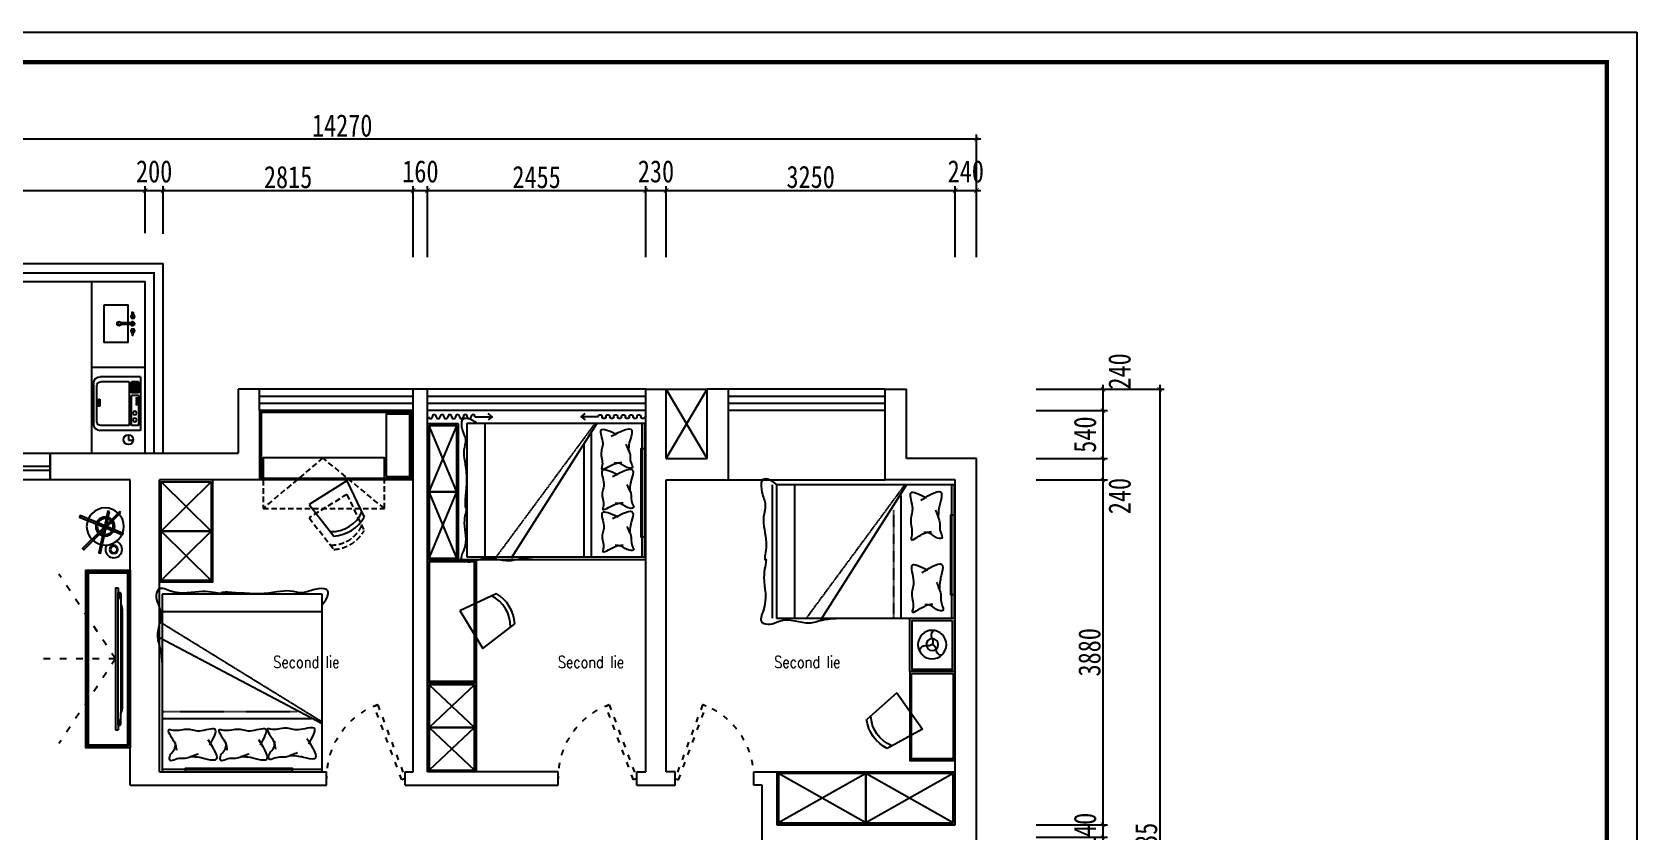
# Model space of a CAD drawing. Header units: millimetres. Extents: x -77055 to 331180, y -861586 to -491011.
# Drawn here: x 41169 to 59221, y -831600 to -822610 of the extents above; entities that cross this region are included whole.
import ezdxf

# ---------------------------------------------------------------- set-up
doc = ezdxf.new("R2010")
doc.units = ezdxf.units.MM
doc.header["$PDMODE"] = 3
doc.linetypes.add('ACAD_ISO03W100', pattern=[30, 12, -18])
doc.linetypes.add('DASHED2', pattern=[0.375, 0.25, -0.125])
for name, color, linetype in [('0-01图框模板说明', 2, 'Continuous'), ('0-02图框细线', 136, 'Continuous'), ('250', 250, 'Continuous'), ('5', 5, 'Continuous'), ('6', 1, 'Continuous'), ('dadddd', 7, 'Continuous'), ('DOOR【门】', 1, 'Continuous'), ('FF-FURN', 51, 'Continuous'), ('IDS-FIXT', 31, 'Continuous'), ('JP-活动家具', 1, 'Continuous'), ('JP-高位家具', 1, 'Continuous'), ('PUB_TEXT', 7, 'Continuous'), ('活动家具', 6, 'Continuous'), ('饰品', 36, 'Continuous')]:
    doc.layers.add(name, color=color, linetype=linetype)
doc.styles.add('_SIMPLEX', font='SIMPLEX.shx', dxfattribs={"width": 0.8})
doc.styles.add('DIM', font='simhei.ttf', dxfattribs={"width": 0.8})
doc.dimstyles.new('1-50', dxfattribs={"dimscale": 50, "dimtxt": 5, "dimasz": 1, "dimexe": 1, "dimexo": 0.1, "dimgap": 0.5, "dimtad": 1, "dimdec": 0, "dimdsep": 46, "dimtxsty": 'DIM', "dimblk": 'ARCHTICK', "dimcen": 4, "dimdle": 1, "dimclrd": 3, "dimclre": 3, "dimclrt": 1, "dimadec": 0, "dimazin": 0, "dimtfac": 1, "dimtdec": 0, "dimtmove": 2, "dimatfit": 3, "dimldrblk": 'DOT', "dimfxl": 15, "dimfxlon": 1, "dimarcsym": 0})

# ---------------------------------------------------------------- blocks, each defined once
blk = doc.blocks.new('_ArchTick')
at = {"color": 0, "linetype": 'ByBlock', "const_width": 0.15}
blk.add_lwpolyline([(-0.5, -0.5), (0.5, 0.5)], dxfattribs=at)
blk = doc.blocks.new('*D156')
at = {"layer": '250', "color": 3, "lineweight": -2}
for p, q in [((53215, -826580), (53215, -826920)), ((52465, -826630), (53265, -826630)), ((52465, -826870), (53265, -826870))]:
    blk.add_line(p, q, dxfattribs=at)
at = {"layer": 'Defpoints', "color": 0}
for p in [(50967, -826630), (50967, -826870), (53215, -826870)]:
    blk.add_point(p, dxfattribs=at)
at = {"layer": '250', "color": 3, "lineweight": -2, "xscale": 50, "yscale": 50, "zscale": 50}
for p, rotation in [((53215, -826630), 90), ((53215, -826870), 270)]:
    blk.add_blockref('_ArchTick', p, dxfattribs=dict(at, rotation=rotation))
at = {"layer": '250', "color": 1, "insert": (53402, -826429), "char_height": 250, "attachment_point": 5, "rotation": 90, "style": 'DIM'}
blk.add_mtext('240', dxfattribs=at)
blk = doc.blocks.new('_Dot')
at = {"color": 0, "linetype": 'ByBlock', "lineweight": -2}
blk.add_line((-0.5, 0), (-1, 0), dxfattribs=at)
at = {"color": 0, "linetype": 'ByBlock', "const_width": 0.5}
blk.add_lwpolyline([(-0.25, 0, 1), (0.25, 0, 1)], format="xyb", close=True, dxfattribs=at)
blk = doc.blocks.new('*D157')
at = {"layer": '250', "color": 3, "lineweight": -2}
for p, q in [((52465, -826870), (53265, -826870)), ((53215, -826820), (53215, -827460)), ((52465, -827410), (53265, -827410))]:
    blk.add_line(p, q, dxfattribs=at)
at = {"layer": 'Defpoints', "color": 0}
for p in [(50967, -826870), (51992, -827410), (53215, -827410)]:
    blk.add_point(p, dxfattribs=at)
at = {"layer": '250', "color": 3, "lineweight": -2, "xscale": 50, "yscale": 50, "zscale": 50}
for p, rotation in [((53215, -826870), 90), ((53215, -827410), 270)]:
    blk.add_blockref('_ArchTick', p, dxfattribs=dict(at, rotation=rotation))
at = {"layer": '250', "color": 1, "insert": (53014, -827140), "char_height": 250, "attachment_point": 5, "rotation": 90, "style": 'DIM'}
blk.add_mtext('540', dxfattribs=at)
blk = doc.blocks.new('*D158')
at = {"layer": '250', "color": 3, "lineweight": -2}
for p, q in [((52465, -827410), (53265, -827410)), ((53215, -827360), (53215, -827700)), ((52465, -827650), (53265, -827650))]:
    blk.add_line(p, q, dxfattribs=at)
at = {"layer": 'Defpoints', "color": 0}
for p in [(51992, -827410), (51752, -827650), (53215, -827650)]:
    blk.add_point(p, dxfattribs=at)
at = {"layer": '250', "color": 3, "lineweight": -2, "xscale": 50, "yscale": 50, "zscale": 50}
for p, rotation in [((53215, -827410), 90), ((53215, -827650), 270)]:
    blk.add_blockref('_ArchTick', p, dxfattribs=dict(at, rotation=rotation))
at = {"layer": '250', "color": 1, "insert": (53403, -827832), "char_height": 250, "attachment_point": 5, "rotation": 90, "style": 'DIM'}
blk.add_mtext('240', dxfattribs=at)
blk = doc.blocks.new('*D159')
at = {"layer": '250', "color": 3, "lineweight": -2}
for p, q in [((52465, -827650), (53265, -827650)), ((53215, -827600), (53215, -831580)), ((52465, -831530), (53265, -831530))]:
    blk.add_line(p, q, dxfattribs=at)
at = {"layer": 'Defpoints', "color": 0}
for p in [(51752, -827650), (51752, -831530), (53215, -831530)]:
    blk.add_point(p, dxfattribs=at)
at = {"layer": '250', "color": 3, "lineweight": -2, "xscale": 50, "yscale": 50, "zscale": 50}
for p, rotation in [((53215, -827650), 90), ((53215, -831530), 270)]:
    blk.add_blockref('_ArchTick', p, dxfattribs=dict(at, rotation=rotation))
at = {"layer": '250', "color": 1, "insert": (53064, -829590), "char_height": 250, "attachment_point": 5, "rotation": 90, "style": 'DIM'}
blk.add_mtext('3880', dxfattribs=at)
blk = doc.blocks.new('*D160')
at = {"layer": '250', "color": 3, "lineweight": -2}
for p, q in [((53215, -831480), (53215, -831720)), ((52465, -831530), (53265, -831530)), ((52465, -831670), (53265, -831670))]:
    blk.add_line(p, q, dxfattribs=at)
at = {"layer": 'Defpoints', "color": 0}
for p in [(51752, -831530), (51752, -831670), (53215, -831670)]:
    blk.add_point(p, dxfattribs=at)
at = {"layer": '250', "color": 3, "lineweight": -2, "xscale": 50, "yscale": 50, "zscale": 50}
for p, rotation in [((53215, -831530), 90), ((53215, -831670), 270)]:
    blk.add_blockref('_ArchTick', p, dxfattribs=dict(at, rotation=rotation))
at = {"layer": '250', "color": 1, "insert": (53014, -831600), "char_height": 250, "attachment_point": 5, "rotation": 90, "style": 'DIM'}
blk.add_mtext('140', dxfattribs=at)
blk = doc.blocks.new('*D166')
at = {"layer": '250', "color": 3, "lineweight": -2}
for p, q in [((37672, -824393), (42492, -824393)), ((37722, -824876), (37722, -824343)), ((42442, -824873), (42442, -824343))]:
    blk.add_line(p, q, dxfattribs=at)
at = {"layer": 'Defpoints', "color": 0}
for p in [(42442, -824393), (37722, -824881), (42442, -824878)]:
    blk.add_point(p, dxfattribs=at)
at = {"layer": '250', "color": 3, "lineweight": -2, "xscale": 50, "yscale": 50, "zscale": 50, "rotation": 180}
blk.add_blockref('_ArchTick', (37722, -824393), dxfattribs=at)
at = {"layer": '250', "color": 3, "lineweight": -2, "xscale": 50, "yscale": 50, "zscale": 50}
blk.add_blockref('_ArchTick', (42442, -824393), dxfattribs=at)
at = {"layer": '250', "color": 1, "insert": (40082, -824241), "char_height": 250, "attachment_point": 5, "style": 'DIM'}
blk.add_mtext('4720', dxfattribs=at)
blk = doc.blocks.new('*D167')
at = {"layer": '250', "color": 3, "lineweight": -2}
for p, q in [((42392, -824393), (42692, -824393)), ((42442, -824873), (42442, -824343)), ((42642, -824881), (42642, -824343))]:
    blk.add_line(p, q, dxfattribs=at)
at = {"layer": 'Defpoints', "color": 0}
for p in [(42642, -824393), (42442, -824878), (42642, -824886)]:
    blk.add_point(p, dxfattribs=at)
at = {"layer": '250', "color": 3, "lineweight": -2, "xscale": 50, "yscale": 50, "zscale": 50, "rotation": 180}
blk.add_blockref('_ArchTick', (42442, -824393), dxfattribs=at)
at = {"layer": '250', "color": 3, "lineweight": -2, "xscale": 50, "yscale": 50, "zscale": 50}
blk.add_blockref('_ArchTick', (42642, -824393), dxfattribs=at)
at = {"layer": '250', "color": 1, "insert": (42542, -824179), "char_height": 250, "attachment_point": 5, "style": 'DIM'}
blk.add_mtext('200', dxfattribs=at)
blk = doc.blocks.new('*D168')
at = {"layer": '250', "color": 3, "lineweight": -2}
for p, q in [((42592, -824393), (45507, -824393)), ((42642, -824881), (42642, -824343)), ((45457, -825143), (45457, -824343))]:
    blk.add_line(p, q, dxfattribs=at)
at = {"layer": 'Defpoints', "color": 0}
for p in [(45457, -824393), (42642, -824886), (45457, -826541)]:
    blk.add_point(p, dxfattribs=at)
at = {"layer": '250', "color": 3, "lineweight": -2, "xscale": 50, "yscale": 50, "zscale": 50, "rotation": 180}
blk.add_blockref('_ArchTick', (42642, -824393), dxfattribs=at)
at = {"layer": '250', "color": 3, "lineweight": -2, "xscale": 50, "yscale": 50, "zscale": 50}
blk.add_blockref('_ArchTick', (45457, -824393), dxfattribs=at)
at = {"layer": '250', "color": 1, "insert": (44049, -824243), "char_height": 250, "attachment_point": 5, "style": 'DIM'}
blk.add_mtext('2815', dxfattribs=at)
blk = doc.blocks.new('*D169')
at = {"layer": '250', "color": 3, "lineweight": -2}
for p, q in [((45407, -824393), (45667, -824393)), ((45457, -825143), (45457, -824343)), ((45617, -825143), (45617, -824343))]:
    blk.add_line(p, q, dxfattribs=at)
at = {"layer": 'Defpoints', "color": 0}
for p in [(45617, -824393), (45457, -826541), (45617, -826541)]:
    blk.add_point(p, dxfattribs=at)
at = {"layer": '250', "color": 3, "lineweight": -2, "xscale": 50, "yscale": 50, "zscale": 50, "rotation": 180}
blk.add_blockref('_ArchTick', (45457, -824393), dxfattribs=at)
at = {"layer": '250', "color": 3, "lineweight": -2, "xscale": 50, "yscale": 50, "zscale": 50}
blk.add_blockref('_ArchTick', (45617, -824393), dxfattribs=at)
at = {"layer": '250', "color": 1, "insert": (45537, -824179), "char_height": 250, "attachment_point": 5, "style": 'DIM'}
blk.add_mtext('160', dxfattribs=at)
blk = doc.blocks.new('*D170')
at = {"layer": '250', "color": 3, "lineweight": -2}
for p, q in [((45567, -824393), (48122, -824393)), ((45617, -825143), (45617, -824343)), ((48072, -825143), (48072, -824343))]:
    blk.add_line(p, q, dxfattribs=at)
at = {"layer": 'Defpoints', "color": 0}
for p in [(48072, -824393), (45617, -826541), (48072, -826541)]:
    blk.add_point(p, dxfattribs=at)
at = {"layer": '250', "color": 3, "lineweight": -2, "xscale": 50, "yscale": 50, "zscale": 50, "rotation": 180}
blk.add_blockref('_ArchTick', (45617, -824393), dxfattribs=at)
at = {"layer": '250', "color": 3, "lineweight": -2, "xscale": 50, "yscale": 50, "zscale": 50}
blk.add_blockref('_ArchTick', (48072, -824393), dxfattribs=at)
at = {"layer": '250', "color": 1, "insert": (46844, -824243), "char_height": 250, "attachment_point": 5, "style": 'DIM'}
blk.add_mtext('2455', dxfattribs=at)
blk = doc.blocks.new('*D171')
at = {"layer": '250', "color": 3, "lineweight": -2}
for p, q in [((48022, -824393), (48352, -824393)), ((48072, -825143), (48072, -824343)), ((48302, -825143), (48302, -824343))]:
    blk.add_line(p, q, dxfattribs=at)
at = {"layer": 'Defpoints', "color": 0}
for p in [(48302, -824393), (48302, -826301), (48072, -826541)]:
    blk.add_point(p, dxfattribs=at)
at = {"layer": '250', "color": 3, "lineweight": -2, "xscale": 50, "yscale": 50, "zscale": 50, "rotation": 180}
blk.add_blockref('_ArchTick', (48072, -824393), dxfattribs=at)
at = {"layer": '250', "color": 3, "lineweight": -2, "xscale": 50, "yscale": 50, "zscale": 50}
blk.add_blockref('_ArchTick', (48302, -824393), dxfattribs=at)
at = {"layer": '250', "color": 1, "insert": (48187, -824179), "char_height": 250, "attachment_point": 5, "style": 'DIM'}
blk.add_mtext('230', dxfattribs=at)
blk = doc.blocks.new('*D172')
at = {"layer": '250', "color": 3, "lineweight": -2}
for p, q in [((48252, -824393), (51602, -824393)), ((48302, -825143), (48302, -824343)), ((51552, -825143), (51552, -824343))]:
    blk.add_line(p, q, dxfattribs=at)
at = {"layer": 'Defpoints', "color": 0}
for p in [(51552, -824393), (48302, -826301), (51552, -827321)]:
    blk.add_point(p, dxfattribs=at)
at = {"layer": '250', "color": 3, "lineweight": -2, "xscale": 50, "yscale": 50, "zscale": 50, "rotation": 180}
blk.add_blockref('_ArchTick', (48302, -824393), dxfattribs=at)
at = {"layer": '250', "color": 3, "lineweight": -2, "xscale": 50, "yscale": 50, "zscale": 50}
blk.add_blockref('_ArchTick', (51552, -824393), dxfattribs=at)
at = {"layer": '250', "color": 1, "insert": (49927, -824241), "char_height": 250, "attachment_point": 5, "style": 'DIM'}
blk.add_mtext('3250', dxfattribs=at)
blk = doc.blocks.new('*D173')
at = {"layer": '250', "color": 3, "lineweight": -2}
for p, q in [((51502, -824393), (51842, -824393)), ((51552, -825143), (51552, -824343)), ((51792, -825143), (51792, -824343))]:
    blk.add_line(p, q, dxfattribs=at)
at = {"layer": 'Defpoints', "color": 0}
for p in [(51792, -824393), (51792, -827081), (51552, -827321)]:
    blk.add_point(p, dxfattribs=at)
at = {"layer": '250', "color": 3, "lineweight": -2, "xscale": 50, "yscale": 50, "zscale": 50, "rotation": 180}
blk.add_blockref('_ArchTick', (51552, -824393), dxfattribs=at)
at = {"layer": '250', "color": 3, "lineweight": -2, "xscale": 50, "yscale": 50, "zscale": 50}
blk.add_blockref('_ArchTick', (51792, -824393), dxfattribs=at)
at = {"layer": '250', "color": 1, "insert": (51672, -824179), "char_height": 250, "attachment_point": 5, "style": 'DIM'}
blk.add_mtext('240', dxfattribs=at)
blk = doc.blocks.new('*D192')
at = {"layer": '250', "color": 3, "lineweight": -2}
for p, q in [((51842, -823814), (37472, -823814)), ((37522, -824564), (37522, -823764)), ((51792, -824564), (51792, -823764))]:
    blk.add_line(p, q, dxfattribs=at)
at = {"layer": 'Defpoints', "color": 0}
for p in [(37522, -823814), (37522, -825143), (51792, -825143)]:
    blk.add_point(p, dxfattribs=at)
at = {"layer": '250', "color": 3, "lineweight": -2, "xscale": 50, "yscale": 50, "zscale": 50, "rotation": 180}
blk.add_blockref('_ArchTick', (37522, -823814), dxfattribs=at)
at = {"layer": '250', "color": 3, "lineweight": -2, "xscale": 50, "yscale": 50, "zscale": 50}
blk.add_blockref('_ArchTick', (51792, -823814), dxfattribs=at)
at = {"layer": '250', "color": 1, "insert": (44657, -823663), "char_height": 250, "attachment_point": 5, "style": 'DIM'}
blk.add_mtext('14270', dxfattribs=at)
blk = doc.blocks.new('*D195')
at = {"layer": '250', "color": 3, "lineweight": -2}
for p, q in [((53853, -826580), (53853, -837115)), ((53103, -826630), (53903, -826630)), ((53103, -837065), (53903, -837065))]:
    blk.add_line(p, q, dxfattribs=at)
at = {"layer": 'Defpoints', "color": 0}
for p in [(52465, -826630), (52465, -837065), (53853, -837065)]:
    blk.add_point(p, dxfattribs=at)
at = {"layer": '250', "color": 3, "lineweight": -2, "xscale": 50, "yscale": 50, "zscale": 50}
for p, rotation in [((53853, -826630), 90), ((53853, -837065), 270)]:
    blk.add_blockref('_ArchTick', p, dxfattribs=dict(at, rotation=rotation))
at = {"layer": '250', "color": 1, "insert": (53702, -831848), "char_height": 250, "attachment_point": 5, "rotation": 90, "style": 'DIM'}
blk.add_mtext('10435', dxfattribs=at)
blk = doc.blocks.new('TR')
blk.add_wipeout([(0, 420), (33, 418), (57, 415), (87, 407), (131, 390), (165, 370), (195, 348), (221, 322), (229, 314), (252, 284), (270, 252), (284, 215), (294, 180), (299, 143), (300, 120), (298, 84), (291, 47), (281, 14), (267, -16), (248, -49), (231, -72), (207, -97), (169, -128), (134, -148), (102, -162), (62, -174), (27, -179), (0, -180), (-36, -178), (-78, -170), (-113, -158), (-149, -140), (-191, -112), (-218, -86), (-239, -61), (-260, -30), (-274, -1), (-284, 23), (-289, 41), (-296, 71), (-300, 109), (-299, 147), (-295, 177), (-289, 201), (-279, 231), (-264, 263), (-249, 288), (-228, 315), (-202, 342), (-165, 371), (-126, 392), (-81, 409), (-45, 417), (-12, 420)])
for radius in [300, 150]:
    blk.add_circle((0, 120), radius)
at = {"color": 45}
blk.add_circle((0, 120), 120, dxfattribs=at)
blk = doc.blocks.new('FBH')
blk.add_wipeout([(22, 342), (62, 339), (86, 336), (121, 327), (145, 319), (188, 300), (222, 279), (266, 242), (304, 199), (327, 163), (350, 113), (365, 62), (371, 12), (372, -8), (365, -77), (350, -129), (332, -170), (315, -200), (297, -224), (276, -249), (254, -271), (216, -299), (182, -320), (135, -340), (93, -351), (45, -358), (14, -358), (-32, -354), (-72, -346), (-105, -335), (-151, -313), (-199, -280), (-232, -249), (-258, -219), (-288, -172), (-309, -124), (-322, -74), (-328, -30), (-328, 2), (-322, 58), (-305, 117), (-275, 177), (-251, 211), (-206, 257), (-162, 289), (-104, 318), (-43, 336), (-4, 341)])
at = {"color": 45}
for points in [[(150, 365), (179, 353), (-198, -562), (-227, -551)], [(249, 175), (267, 150), (-390, -312), (-408, -287)], [(-250, 233), (-228, 255), (393, -366), (371, -388)]]:
    blk.add_lwpolyline(points, close=True, dxfattribs=at)
for radius in [350, 180]:
    blk.add_circle((22, -8), radius)
blk.add_circle((22, -8), 150, dxfattribs=at)
blk = doc.blocks.new('fv')
at = {"layer": '活动家具', "color": 2}
for p, q in [((-176693, -533657), (-176386, -533465)), ((-176426, -533446), (-176120, -533935)), ((-176832, -533744), (-176708, -533666)), ((-176802, -533756), (-176829, -533713)), ((-176111, -533906), (-176417, -534098)), ((-176432, -534107), (-176556, -534185)), ((-176529, -534193), (-176554, -534152))]:
    blk.add_line(p, q, dxfattribs=at)
at = {"layer": '活动家具', "color": 1}
for p, q in [((-176679, -533679), (-176392, -533500)), ((-176381, -533607), (-176432, -533525)), ((-176428, -533491), (-176153, -533932)), ((-176383, -533605), (-176352, -533654)), ((-176352, -533652), (-176321, -533701)), ((-176293, -533749), (-176324, -533700)), ((-176144, -533896), (-176431, -534075)), ((-176262, -533796), (-176293, -533746)), ((-176265, -533795), (-176234, -533843)), ((-176234, -533841), (-176184, -533921))]:
    blk.add_line(p, q, dxfattribs=at)
at = {"layer": '活动家具', "color": 8}
for p, q in [((-176407, -533623), (-176459, -533542)), ((-176394, -533615), (-176446, -533533)), ((-176802, -533756), (-176694, -533689)), ((-176481, -533556), (-176233, -533952)), ((-176425, -533635), (-176477, -533553)), ((-176418, -533630), (-176469, -533548)), ((-176427, -533633), (-176431, -533635)), ((-176427, -533633), (-176397, -533682)), ((-176417, -533629), (-176426, -533635)), ((-176408, -533622), (-176419, -533628)), ((-176418, -533627), (-176387, -533676)), ((-176410, -533622), (-176380, -533671)), ((-176393, -533614), (-176409, -533624)), ((-176389, -533674), (-176398, -533680)), ((-176382, -533605), (-176396, -533614)), ((-176394, -533612), (-176364, -533661)), ((-176390, -533675), (-176359, -533725)), ((-176378, -533670), (-176389, -533677)), ((-176363, -533596), (-176382, -533607)), ((-176365, -533659), (-176381, -533669)), ((-176379, -533668), (-176348, -533718)), ((-176366, -533660), (-176335, -533710)), ((-176351, -533653), (-176365, -533662)), ((-176335, -533641), (-176354, -533652)), ((-176305, -533756), (-176335, -533707)), ((-176304, -533690), (-176323, -533702)), ((-176276, -533735), (-176294, -533747)), ((-176307, -533824), (-176338, -533774)), ((-176300, -533819), (-176331, -533770)), ((-176306, -533754), (-176321, -533764)), ((-176289, -533813), (-176320, -533763)), ((-176308, -533822), (-176313, -533825)), ((-176309, -533822), (-176278, -533871)), ((-176298, -533818), (-176308, -533824)), ((-176276, -533804), (-176307, -533755)), ((-176292, -533748), (-176306, -533757)), ((-176290, -533811), (-176301, -533818)), ((-176300, -533817), (-176269, -533865)), ((-176292, -533812), (-176261, -533860)), ((-176275, -533804), (-176290, -533813)), ((-176278, -533871), (-176282, -533873)), ((-176270, -533864), (-176279, -533870)), ((-176279, -533869), (-176229, -533949)), ((-176263, -533794), (-176277, -533803)), ((-176276, -533802), (-176245, -533851)), ((-176271, -533864), (-176221, -533944)), ((-176260, -533859), (-176270, -533866)), ((-176245, -533785), (-176263, -533797)), ((-176246, -533849), (-176262, -533859)), ((-176261, -533858), (-176211, -533938)), ((-176248, -533850), (-176198, -533929)), ((-176233, -533843), (-176247, -533851)), ((-176216, -533830), (-176235, -533842)), ((-176446, -534085), (-176554, -534152))]:
    blk.add_line(p, q, dxfattribs=at)
for centre, start, end in [((-176485, -533574), 32.0344, 122.0347), ((-176251, -533947), 302.0347, 32.035)]:
    blk.add_arc(centre, 13.2, start, end, dxfattribs=at)
at = {"layer": '活动家具', "color": 2}
blk.add_arc((-174120, -532354), 3026, 207.6078, 216.4616, dxfattribs=at)
blk = doc.blocks.new('A$C54042851')
at = {"color": 2, "ltscale": 100}
blk.add_circle((0, 0), 675, dxfattribs=at)
at = {"color": 251, "ltscale": 100}
blk.add_circle((0, 0), 325, dxfattribs=at)
at = {"color": 2, "zscale": 0.9}
for p, xscale, yscale, rotation in [((84650, 499458), -0.8999999999771501, 0.8999999999941791, 332.0347128776529), ((474869, 176420), -0.8999999999771501, 0.8999999999941783, 272.0347128776529), ((-390218, 323038), -0.8999999999771501, 0.8999999999941792, 32.03471287765294), ((390218, -323038), -0.8999999999771502, 0.8999999999941792, 212.034712877653), ((-474869, -176420), -0.8999999999771511, 0.8999999999941795, 92.03471287765296), ((-84650, -499458), -0.8999999999771497, 0.8999999999941791, 152.0347128776529)]:
    blk.add_blockref('fv', p, dxfattribs=dict(at, xscale=xscale, yscale=yscale, rotation=rotation))
at = {"layer": 'PUB_TEXT', "color": 5, "style": '_SIMPLEX', "width": 0.8}
for s, p in [(' balcony', (-89, 6251)), ('Second lie', (3945, 3617)), ('Second lie', (7146, 3617)), ('Second lie', (9580, 3617)), ('Lobby', (58, -2139))]:
    blk.add_text(s, height=133.3, rotation=360, dxfattribs=at).set_placement(p)
for s, height, p in [('Living room', 133.33, (49, 3629)), ('Bathroom', 133.3, (5038, 223)), ('Dining  room', 133.33, (39, -1)), ('Kitchen', 133.3, (2874, -16)), ('Bathroom', 133.3, (7045, 25)), ('Master bedroom', 133.33, (9583, 25))]:
    blk.add_text(s, height=height, dxfattribs=at).set_placement(p)
blk = doc.blocks.new('A$C4EE4461C')
at = {"color": 2, "ltscale": 1000}
for p, q in [((2065, 2400), (65, 2400)), ((65, 2400), (65, 600)), ((2065, 600), (2065, 2400)), ((1465, 600), (1465, 2282)), ((65, 600), (2065, 600))]:
    blk.add_line(p, q, dxfattribs=at)
at = {"color": 8, "ltscale": 1000}
blk.add_line((265, 2400), (265, 600), dxfattribs=at)
at = {"color": 8, "linetype": 'DASHED2', "ltscale": 0.5}
for p, q in [((1505, 2400), (376, 569)), ((1385, 600), (1385, 2125))]:
    blk.add_line(p, q, dxfattribs=at)
at = {"color": 1, "ltscale": 1000}
for p, q in [((1525, 2400), (561, 579)), ((2035, 600), (2035, 2400))]:
    blk.add_line(p, q, dxfattribs=at)
at = {"color": 3}
blk.add_lwpolyline([(2065, 864), (2025, 864), (2025, 2064), (2065, 2064)], close=True, dxfattribs=at)
at = {"color": 2, "ltscale": 1000}
blk.add_open_spline([(184, 2400), (105, 2470), (-12, 2499), (10, 2289), (68, 2182), (3, 1991), (86, 1772), (27, 1228), (77, 1300), (3, 1016), (94, 799), (-32, 552), (111, 521), (313, 633), (478, 509), (703, 591), (809, 597), (869, 600)], degree=3, knots=[0, 0, 0, 0, 140.356688, 240.855445, 374.272085, 514.628774, 800.960617, 1037.309606, 1234.977718, 1501.883052, 1872.056655, 1990.732643, 2052.345442, 2125.407537, 2467.000811, 2608.004871, 2786.638856, 2786.638856, 2786.638856, 2786.638856], dxfattribs=at)
at = {"color": 1, "ltscale": 1000}
for points, knots in [([(1688, 2229), (1795, 2295), (1953, 2392), (1909, 2210), (1886, 2123), (1884, 2065), (1884, 2028)], [0, 0, 0, 0, 257.192142, 380.388355, 440.188761, 557.045341, 557.045341, 557.045341, 557.045341]), ([(1752, 2250), (1673, 2293), (1518, 2376), (1604, 2161), (1585, 2062), (1567, 1984), (1589, 1902), (1590, 1840), (1566, 1746), (1710, 1865), (1780, 1872), (1809, 1874)], [0, 0, 0, 0, 197.98522, 383.798459, 461.536852, 537.063609, 629.138715, 719.341985, 744.183766, 895.041347, 1000.692483, 1000.692483, 1000.692483, 1000.692483]), ([(1852, 2122), (1859, 2101), (1873, 2061), (1912, 1977), (1887, 1900), (1942, 1802), (1855, 1790), (1809, 1866), (1743, 1866), (1721, 1866)], [0, 0, 0, 0, 70.314327, 132.712823, 281.06886, 345.030234, 373.143701, 508.899423, 574.349148, 574.349148, 574.349148, 574.349148]), ([(1701, 1684), (1808, 1750), (1966, 1847), (1922, 1665), (1899, 1578), (1897, 1521), (1897, 1483)], [0, 0, 0, 0, 257.192142, 380.388355, 440.188761, 557.045341, 557.045341, 557.045341, 557.045341]), ([(1765, 1705), (1686, 1748), (1531, 1831), (1617, 1617), (1598, 1517), (1580, 1439), (1602, 1357), (1603, 1295), (1579, 1202), (1723, 1320), (1793, 1327), (1822, 1329)], [0, 0, 0, 0, 197.98522, 383.798459, 461.536852, 537.063609, 629.138715, 719.341985, 744.183766, 895.041347, 1000.692483, 1000.692483, 1000.692483, 1000.692483]), ([(1865, 1577), (1872, 1556), (1886, 1517), (1925, 1433), (1900, 1355), (1955, 1258), (1868, 1246), (1822, 1321), (1756, 1321), (1734, 1321)], [0, 0, 0, 0, 70.314327, 132.712823, 281.06886, 345.030234, 373.143701, 508.899423, 574.349148, 574.349148, 574.349148, 574.349148]), ([(1765, 1136), (1686, 1179), (1531, 1262), (1617, 1047), (1598, 947), (1580, 869), (1602, 788), (1603, 726), (1579, 632), (1723, 750), (1793, 757), (1822, 760)], [0, 0, 0, 0, 197.98522, 383.798459, 461.536852, 537.063609, 629.138715, 719.341985, 744.183766, 895.041347, 1000.692483, 1000.692483, 1000.692483, 1000.692483]), ([(1701, 1115), (1808, 1181), (1966, 1278), (1922, 1095), (1899, 1008), (1897, 951), (1897, 913)], [0, 0, 0, 0, 257.192142, 380.388355, 440.188761, 557.045341, 557.045341, 557.045341, 557.045341]), ([(1865, 1007), (1872, 986), (1886, 947), (1925, 863), (1900, 786), (1955, 688), (1868, 676), (1822, 751), (1756, 751), (1734, 751)], [0, 0, 0, 0, 70.314327, 132.712823, 281.06886, 345.030234, 373.143701, 508.899423, 574.349148, 574.349148, 574.349148, 574.349148])]:
    blk.add_open_spline(points, degree=3, knots=knots, dxfattribs=at)
blk = doc.blocks.new('A$C56A9156F')
at = {"color": 1}
for p, q in [((-92, 491), (360, 525)), ((-92, 491), (0, 0)), ((0, 0), (433, 132))]:
    blk.add_line(p, q, dxfattribs=at)
for radius, start, end in [(375, 337.108, 44.0862), (425, 342.5246, 38.6696)]:
    blk.add_arc((28, 260), radius, start, end, dxfattribs=at)
blk = doc.blocks.new('A$C5DE12AFD')
at = {"layer": '6', "color": 5}
for points in [[(523, 37), (717, 37), (671, 74)], [(523, 37), (717, 37), (671, 0)]]:
    blk.add_lwpolyline(points, dxfattribs=at)
for centre, start, end in [((22, 37), 180, 0), ((65, 37), 0, 180), ((109, 37), 180, 0), ((153, 37), 0, 180), ((196, 37), 180, 0), ((240, 37), 0, 180), ((283, 37), 180, 0), ((327, 37), 0, 180), ((371, 37), 180, 0), ((414, 37), 0, 180), ((458, 37), 180, 0), ((501, 37), 0, 180)]:
    blk.add_arc(centre, 21.8, start, end, dxfattribs=at)
blk = doc.blocks.new('A$C3FA61304')
at = {"color": 251}
for p, q in [((444, 611), (88, 611)), ((444, 64), (444, 611)), ((471, 611), (471, 236)), ((559, 611), (471, 611)), ((559, 236), (559, 611)), ((38, 561), (38, 113)), ((55, 363, -1341), (55, 287, -1341)), ((76, 368, -1341), (60, 368, -1341)), ((60, 282, -1341), (76, 282, -1341)), ((76, 282, -1341), (76, 368, -1341)), ((559, 236), (471, 236)), ((444, 64), (88, 64)), ((471, 200), (471, 64)), ((559, 200), (471, 200)), ((559, 64), (471, 64)), ((505, 190, -1341), (489, 190, -1341)), ((489, 73, -1341), (489, 190, -1341)), ((505, 73, -1341), (489, 73, -1341)), ((505, 73, -1341), (505, 190, -1341)), ((521, 73, -1341), (521, 190, -1341)), ((536, 190, -1341), (521, 190, -1341)), ((536, 73, -1341), (521, 73, -1341)), ((536, 73, -1341), (536, 190, -1341)), ((559, 64), (559, 200))]:
    blk.add_line(p, q, dxfattribs=at)
for centre, radius in [((514, 540, -1341), 23.1), ((514, 455, -1341), 23.1), ((538, 342, -1341), 8.22), ((538, 307, -1341), 8.22), ((538, 273, -1341), 8.22)]:
    blk.add_circle(centre, radius, dxfattribs=at)
for centre, radius, start, end in [((88, 561), 49.5, 90, 180), ((60, 363, -1341), 4.95, 90, 180), ((60, 287, -1341), 4.95, 180, 270), ((88, 113), 49.5, 180, 270)]:
    blk.add_arc(centre, radius, start, end, dxfattribs=at)
at = {"layer": 'IDS-FIXT', "ltscale": 3}
for p, q in [((587, 674), (82, 674)), ((587, 0), (587, 674)), ((0, 592), (0, 82)), ((587, 0), (82, 0))]:
    blk.add_line(p, q, dxfattribs=at)
for centre, start, end in [((82, 592), 90, 180), ((82, 82), 180, 270)]:
    blk.add_arc(centre, 82.5, start, end, dxfattribs=at)
blk = doc.blocks.new('941RFD')
at = {"color": 2}
for p, q in [((40964, 8550), (40841, 8550)), ((40964, 8532), (40841, 8532))]:
    blk.add_line(p, q, dxfattribs=at)
for points in [[(40643, 8754), (40909, 8754), (40909, 8328), (40643, 8328)], [(40971, 8671), (40971, 8613), (40959, 8613), (40959, 8671)], [(40971, 8411), (40971, 8469), (40959, 8469), (40959, 8411)]]:
    blk.add_lwpolyline(points, close=True, dxfattribs=at)
for radius in [24, 16]:
    blk.add_circle((40812, 8541), radius, dxfattribs=at)
for centre, radius, start, end in [((40841, 8541), 8.57, 90, 270), ((40965, 8621), 22, 105.2764, 74.7237), ((40965, 8541), 22, 202.9179, 157.0821), ((40964, 8541), 8.57, 270, 90), ((40965, 8461), 22, 285.2764, 254.7237)]:
    blk.add_arc(centre, radius, start, end, dxfattribs=at)
blk = doc.blocks.new('A$C19C21231')
at = {"layer": 'DOOR【门】', "color": 250, "linetype": 'ACAD_ISO03W100', "ltscale": 5}
for q in [(-636, -636), (0, -900), (636, -636)]:
    blk.add_line((0, 0), q, dxfattribs=at)
at = {"layer": '饰品', "color": 1}
for p, q in [((-532, 0), (-532, 30)), ((-532, 30), (-497, 30)), ((-532, 0), (532, 0)), ((-497, 30), (-497, 51)), ((-489, 60), (-407, 60)), ((-407, 60), (-391, 72)), ((-376, 77), (376, 77)), ((407, 60), (391, 72)), ((489, 60), (407, 60)), ((497, 30), (497, 51)), ((497, 30), (532, 30)), ((532, 0), (532, 30))]:
    blk.add_line(p, q, dxfattribs=at)
at = {"layer": '饰品', "color": 8}
for p, q in [((-497, 50), (-459, 50)), ((497, 30), (-497, 30)), ((-451, 54), (-448, 60)), ((-407, 60), (407, 60)), ((451, 54), (448, 60)), ((497, 50), (459, 50))]:
    blk.add_line(p, q, dxfattribs=at)
at = {"layer": '饰品', "color": 1}
for centre, radius, start, end in [((-489, 51), 8.64, 90, 180), ((-376, 51), 25.9, 90, 127.4515), ((376, 51), 25.9, 52.5485, 90), ((489, 51), 8.64, 0, 90)]:
    blk.add_arc(centre, radius, start, end, dxfattribs=at)
at = {"layer": '饰品', "color": 8}
for centre, start, end in [((-459, 58), 270, 333.3646), ((459, 58), 206.6354, 270)]:
    blk.add_arc(centre, 8.64, start, end, dxfattribs=at)
blk = doc.blocks.new('A$C277C16EF')
at = {"layer": '0-01图框模板说明', "color": 2, "const_width": 49}
blk.add_lwpolyline([(-338, 19745), (-338, 338), (-28062, 338), (-28062, 19745)], close=True, dxfattribs=at)
at = {"layer": '0-02图框细线'}
blk.add_lwpolyline([(0, 20083), (0, 0), (-28400, 0), (-28400, 20083)], close=True, dxfattribs=at)
blk = doc.blocks.new('OKKO')
at = {"layer": 'JP-活动家具', "color": 2}
blk.add_lwpolyline([(98180, 1097), (98180, 1697), (97680, 1697), (97680, 1097)], close=True, dxfattribs=at)
at = {"layer": 'JP-活动家具', "color": 1}
blk.add_lwpolyline([(98155, 1122), (98155, 1672), (97705, 1672), (97705, 1122)], close=True, dxfattribs=at)
at = {"layer": 'JP-活动家具', "color": 3}
blk.add_circle((97930, 1393), 160, dxfattribs=at)
at = {"layer": 'JP-活动家具', "color": 1}
blk.add_circle((97931, 1393), 67.5, dxfattribs=at)
for centre, radius, start, end in [((97859, 1473), 70.8, 184.3234, 274.4208), ((97906, 1458), 70.2, 291.5496, 349.0602), ((98039, 1449), 65, 94.5472, 184.0046), ((97889, 1337), 69.8, 52.7692, 110.655), ((98003, 1292), 80.7, 155.5061, 225.9952), ((97852, 1359), 86, 336.8898, 23.1102)]:
    blk.add_arc(centre, radius, start, end, dxfattribs=at)
blk = doc.blocks.new('A$C4B902D57')
at = {"color": 8, "ltscale": 1000}
for p, q in [((127, 2100), (127, 600)), ((377, 2100), (377, 600))]:
    blk.add_line(p, q, dxfattribs=at)
at = {"color": 2, "ltscale": 1000}
for p, q in [((2177, 2100), (177, 2100)), ((177, 2100), (177, 600)), ((2177, 600), (2177, 2100)), ((1577, 600), (1577, 1982)), ((177, 600), (2177, 600))]:
    blk.add_line(p, q, dxfattribs=at)
at = {"color": 8, "linetype": 'DASHED2', "ltscale": 0.5}
for p, q in [((1617, 2100), (510, 600)), ((1497, 600), (1497, 1825))]:
    blk.add_line(p, q, dxfattribs=at)
at = {"color": 1, "ltscale": 1000}
for p, q in [((1637, 2100), (673, 579)), ((2147, 600), (2147, 2100))]:
    blk.add_line(p, q, dxfattribs=at)
blk.add_line((1627, 600), (2177, 600))
at = {"color": 3}
blk.add_lwpolyline([(2177, 864), (2137, 864), (2137, 1764), (2177, 1764)], close=True, dxfattribs=at)
at = {"color": 2, "ltscale": 1000}
blk.add_open_spline([(184, 2100), (105, 2170), (-12, 2199), (10, 1989), (68, 1882), (3, 1691), (86, 1472), (27, 1228), (77, 1300), (3, 1016), (94, 799), (-32, 552), (111, 521), (313, 633), (478, 509), (703, 591), (809, 597), (869, 600)], degree=3, knots=[0, 0, 0, 0, 140.356688, 240.855445, 374.272085, 514.628774, 800.960617, 1037.309606, 1234.977718, 1501.883052, 1872.056655, 1990.732643, 2052.345442, 2125.407537, 2467.000811, 2608.004871, 2786.638856, 2786.638856, 2786.638856, 2786.638856], dxfattribs=at)
at = {"color": 1, "ltscale": 1000}
for points, knots in [([(1864, 1950), (1785, 1993), (1630, 2076), (1716, 1861), (1697, 1762), (1679, 1684), (1701, 1602), (1702, 1540), (1677, 1446), (1821, 1565), (1892, 1572), (1921, 1574)], [0, 0, 0, 0, 197.98522, 383.798459, 461.536852, 537.063609, 629.138715, 719.341985, 744.183766, 895.041347, 1000.692483, 1000.692483, 1000.692483, 1000.692483]), ([(1800, 1929), (1907, 1995), (2065, 2092), (2021, 1910), (1998, 1823), (1996, 1765), (1996, 1728)], [0, 0, 0, 0, 257.192142, 380.388355, 440.188761, 557.045341, 557.045341, 557.045341, 557.045341]), ([(1964, 1822), (1971, 1801), (1985, 1761), (2024, 1677), (1999, 1600), (2054, 1502), (1967, 1490), (1921, 1566), (1855, 1566), (1833, 1566)], [0, 0, 0, 0, 70.314327, 132.712823, 281.06886, 345.030234, 373.143701, 508.899423, 574.349148, 574.349148, 574.349148, 574.349148]), ([(1877, 1136), (1798, 1179), (1643, 1262), (1729, 1047), (1710, 947), (1692, 869), (1714, 788), (1715, 726), (1690, 632), (1834, 750), (1905, 757), (1934, 760)], [0, 0, 0, 0, 197.98522, 383.798459, 461.536852, 537.063609, 629.138715, 719.341985, 744.183766, 895.041347, 1000.692483, 1000.692483, 1000.692483, 1000.692483]), ([(1813, 1115), (1920, 1181), (2078, 1278), (2034, 1095), (2011, 1008), (2009, 951), (2009, 913)], [0, 0, 0, 0, 257.192142, 380.388355, 440.188761, 557.045341, 557.045341, 557.045341, 557.045341]), ([(1977, 1007), (1984, 986), (1998, 947), (2037, 863), (2012, 786), (2067, 688), (1980, 676), (1934, 751), (1868, 751), (1846, 751)], [0, 0, 0, 0, 70.314327, 132.712823, 281.06886, 345.030234, 373.143701, 508.899423, 574.349148, 574.349148, 574.349148, 574.349148])]:
    blk.add_open_spline(points, degree=3, knots=knots, dxfattribs=at)
at = {"layer": 'JP-高位家具', "color": 7, "xscale": -1, "rotation": 180}
blk.add_blockref('OKKO', (-96003, 1697), dxfattribs=at)

msp = doc.modelspace()

# ---------------------------------------------------------------- linework, layer by layer
at = {"color": 8, "linetype": 'DASHED2', "ltscale": 250}
for p, q in [((44709.4, -827812.7), (44284.5, -828076.4)), ((44709.4, -827812.7), (44904.1, -828221.5)), ((44284.5, -828076.4), (44564.3, -828432.4))]:
    msp.add_line(p, q, dxfattribs=at)
for points in [[(45132, -827971.8), (44439.4, -827403.2), (43766.9, -827971.8)], [(43766.9, -827650.3), (43766.9, -827971.8), (45132, -827971.8), (45132, -827650.3)]]:
    msp.add_lwpolyline(points, dxfattribs=at)
at = {"color": 8, "ltscale": 250}
msp.add_lwpolyline([(45132, -827650.3), (45132, -827403.2), (43766.9, -827403.2), (43766.9, -827650.3)], dxfattribs=at)
at = {"color": 2}
msp.add_lwpolyline([(42271.9, -830664.2), (41771.9, -830664.2), (41771.9, -828664.2), (42271.9, -828664.2)], close=True, dxfattribs=at)
at = {"color": 1}
for points in [[(42251.9, -830644.2), (41791.9, -830644.2), (41791.9, -828684.2), (42251.9, -828684.2)], [(42241.9, -830634.2), (41801.9, -830634.2), (41801.9, -828694.2), (42241.9, -828694.2)]]:
    msp.add_lwpolyline(points, close=True, dxfattribs=at)
at = {"color": 8, "linetype": 'DASHED2', "ltscale": 250}
for radius, start, end in [(375, 268.33248, 335.31075), (425, 273.74913, 329.89411)]:
    msp.add_arc((44536.5, -828008.3), radius, start, end, dxfattribs=at)
at = {"layer": '250', "color": 2}
for p, q in [((37521.9, -825215.3), (42641.9, -825215.3)), ((42641.9, -827350.3), (42641.9, -825215.3)), ((37721.9, -825415.3), (42441.9, -825415.3)), ((42441.9, -827350.3), (42441.9, -825415.3)), ((45456.9, -826630.3), (43726.9, -826630.3)), ((48071.9, -826630.3), (45616.9, -826630.3)), ((50766.9, -826630.3), (49001.9, -826630.3)), ((45456.9, -826870.3), (43726.9, -826870.3)), ((48071.9, -826870.3), (45616.9, -826870.3)), ((50766.9, -826870.3), (49001.9, -826870.3)), ((45966.9, -827020.3), (45616.9, -827020.3)), ((45966.9, -828550.3), (45966.9, -827020.3)), ((43201.9, -828800.3), (43201.9, -827650.3)), ((48071.9, -828550.3), (45616.9, -828550.3)), ((46166.9, -830935.3), (46166.9, -828550.3)), ((43201.9, -828800.3), (42601.9, -828800.3)), ((46166.9, -829935.3), (45616.9, -829935.3)), ((49546.9, -830935.3), (51551.9, -830935.3))]:
    msp.add_line(p, q, dxfattribs=at)
at = {"layer": '250', "color": 1}
for p, q in [((41841.9, -827350.3), (41841.9, -825415.3)), ((41841.9, -826382.8), (42441.9, -826382.8)), ((45456.9, -826710.3), (43726.9, -826710.3)), ((45456.9, -826790.3), (43726.9, -826790.3)), ((48071.9, -826710.3), (45616.9, -826710.3)), ((48071.9, -826790.3), (45616.9, -826790.3)), ((50766.9, -826710.3), (49001.9, -826710.3)), ((50766.9, -826790.3), (49001.9, -826790.3))]:
    msp.add_line(p, q, dxfattribs=at)
at = {"layer": '250', "color": 7}
for p, q in [((43486.9, -826630.3), (43486.9, -827350.3)), ((43726.9, -826630.3), (43486.9, -826630.3)), ((43726.9, -826870.3), (43726.9, -826630.3)), ((45456.9, -826870.3), (45456.9, -826630.3)), ((45616.9, -826630.3), (45456.9, -826630.3)), ((45616.9, -826870.3), (45616.9, -826630.3)), ((48071.9, -826870.3), (48071.9, -826630.3)), ((48071.9, -826630.3), (48301.9, -826630.3)), ((48301.9, -827410.3), (48301.9, -826630.3)), ((48761.9, -827410.3), (48761.9, -826630.3)), ((49001.9, -826630.3), (48761.9, -826630.3)), ((49001.9, -826870.3), (49001.9, -826630.3)), ((50766.9, -826870.3), (50766.9, -826630.3)), ((50766.9, -826630.3), (51006.9, -826630.3)), ((51006.9, -827410.3), (51006.9, -826630.3)), ((43726.9, -826870.3), (43726.9, -827650.3)), ((45456.9, -827650.3), (45456.9, -826870.3)), ((45616.9, -827650.3), (45616.9, -826870.3)), ((48071.9, -830935.3), (48071.9, -826870.3)), ((49001.9, -827650.3), (49001.9, -826870.3)), ((50766.9, -827650.3), (50766.9, -826870.3)), ((42252.8, -827142.1), (42252.8, -827202.1)), ((42252.8, -827202.1), (42307.5, -827202.1)), ((41371.9, -827650.3), (41371.9, -827350.3)), ((41371.9, -827350.3), (42441.9, -827350.3)), ((42441.9, -827350.3), (43486.9, -827350.3)), ((48301.9, -827410.3), (48761.9, -827410.3)), ((51791.9, -827410.3), (51006.9, -827410.3)), ((51791.9, -836265.3), (51791.9, -827410.3)), ((42271.9, -827650.3), (41371.9, -827650.3)), ((42271.9, -831085.3), (42271.9, -827650.3)), ((42601.9, -830935.3), (42601.9, -827650.3)), ((43726.9, -827650.3), (42601.9, -827650.3)), ((45456.9, -830935.3), (45456.9, -827650.3)), ((45616.9, -830935.3), (45616.9, -827650.3)), ((48301.9, -830935.3), (48301.9, -827650.3)), ((48301.9, -827650.3), (49001.9, -827650.3)), ((51551.9, -827650.3), (50766.9, -827650.3)), ((51551.9, -831530.3), (51551.9, -827650.3)), ((42601.9, -830935.3), (44481.9, -830935.3)), ((44481.9, -831085.3), (44481.9, -830935.3)), ((45366.9, -830935.3), (45456.9, -830935.3)), ((45366.9, -831085.3), (45366.9, -830935.3)), ((47086.9, -830935.3), (45616.9, -830935.3)), ((47086.9, -831085.3), (47086.9, -830935.3)), ((47971.9, -831085.3), (47971.9, -830935.3)), ((47971.9, -830935.3), (48071.9, -830935.3)), ((48401.9, -830935.3), (48301.9, -830935.3)), ((48401.9, -831085.3), (48401.9, -830935.3)), ((49286.9, -831085.3), (49286.9, -830935.3)), ((49286.9, -830935.3), (49546.9, -830935.3)), ((49546.9, -830935.3), (49546.9, -831530.3)), ((42271.9, -831085.3), (44481.9, -831085.3)), ((45366.9, -831085.3), (47086.9, -831085.3)), ((47971.9, -831085.3), (48401.9, -831085.3)), ((49381.9, -831085.3), (49286.9, -831085.3)), ((49381.9, -832135.3), (49381.9, -831085.3)), ((49546.9, -831530.3), (51551.9, -831530.3))]:
    msp.add_line(p, q, dxfattribs=at)
at = {"layer": '250', "color": 251}
for p, q in [((48301.9, -826630.3), (48761.9, -826630.3)), ((48761.9, -827410.3), (48301.9, -826630.3)), ((48301.9, -827410.3), (48761.9, -826630.3)), ((45456.9, -827650.3), (43726.9, -827650.3)), ((49001.9, -827650.3), (50766.9, -827650.3))]:
    msp.add_line(p, q, dxfattribs=at)
at = {"layer": '250', "color": 1, "const_width": 20}
msp.add_lwpolyline([(37621.9, -827350.3), (37621.9, -825321.8), (42540.8, -825321.8), (42540.8, -827350.3)], dxfattribs=at)
at = {"layer": '250', "color": 1}
for points in [[(43746.9, -827630.3), (45436.9, -827630.3), (45436.9, -826890.3), (43746.9, -826890.3)], [(45946.9, -827040.3), (45636.9, -827040.3), (45636.9, -827650.3), (45636.9, -828530.3), (45946.9, -828530.3)], [(43181.9, -827670.3), (43181.9, -828780.3), (42621.9, -828780.3), (42621.9, -827670.3)], [(46146.9, -828570.3), (45636.9, -828570.3), (45636.9, -829915.3), (46146.9, -829915.3)], [(51063.1, -829827.2), (51531.9, -829827.2), (51531.9, -830787.2), (51063.1, -830787.2)], [(46146.9, -829955.3), (45636.9, -829955.3), (45636.9, -830915.3), (46146.9, -830915.3)], [(51531.9, -830955.3), (49566.9, -830955.3), (49566.9, -831510.3), (51531.9, -831510.3)]]:
    msp.add_lwpolyline(points, close=True, dxfattribs=at)
at = {"layer": '250', "color": 8}
msp.add_lwpolyline([(45152, -827610.3), (45416.9, -827610.3), (45416.9, -826910.3), (45152, -826910.3)], close=True, dxfattribs=at)
for points in [[(45636.9, -828530.3), (45946.9, -827785.3), (45636.9, -827785.3), (45946.9, -827040.3)], [(45946.9, -828530.3), (45636.9, -827785.3), (45946.9, -827785.3), (45636.9, -827040.3)], [(43181.9, -827670.3), (42621.9, -828225.3), (43181.9, -828225.3), (42621.9, -828780.3)], [(42621.9, -827670.3), (43181.9, -828225.3), (42621.9, -828225.3), (43181.9, -828780.3)], [(45636.9, -829955.3), (46146.9, -830435.3), (45636.9, -830435.3), (46146.9, -830915.3)], [(46146.9, -829955.3), (45636.9, -830435.3), (46146.9, -830435.3), (45636.9, -830915.3)], [(51531.9, -830955.3), (50549.4, -831510.3), (50549.4, -830955.3), (49566.9, -831510.3)], [(51531.9, -831510.3), (50549.4, -830955.3), (50549.4, -831510.3), (49566.9, -830955.3)]]:
    msp.add_lwpolyline(points, dxfattribs=at)
at = {"layer": '250', "color": 251}
msp.add_lwpolyline([(41371.9, -827350.3), (41371.9, -827650.3), (38421.9, -827650.3), (38421.9, -827350.3)], close=True, dxfattribs=at)
at = {"layer": '250', "color": 2}
msp.add_lwpolyline([(40641.9, -827540.3), (41371.9, -827540.3), (41371.9, -827500.3), (40641.9, -827500.3)], close=True, dxfattribs=at)
msp.add_lwpolyline([(51551.9, -829807.2), (51043.1, -829807.2), (51043.1, -830807.2), (51551.9, -830807.2)], dxfattribs=at)
at = {"layer": '250', "color": 7}
msp.add_circle((42252.8, -827197.1), 55, dxfattribs=at)
at = {"layer": 'DOOR【门】', "color": 8, "linetype": 'ACAD_ISO03W100', "ltscale": 5}
for points in [[(45366.9, -831010.3), (45327.6, -831025), (45017.9, -830196), (45057.3, -830181.3)], [(47971.9, -831010.3), (47932.6, -831025), (47622.9, -830196), (47662.3, -830181.3)], [(48401.9, -831010.3), (48441.3, -831025), (48750.9, -830196), (48711.5, -830181.3)]]:
    msp.add_lwpolyline(points, close=True, dxfattribs=at)
for centre, start, end in [((45345.2, -830995.3), 109.48004, 180.99955), ((47950.2, -830995.3), 109.48004, 180.99955), ((48423.6, -830995.3), 359.00045, 70.51996)]:
    msp.add_arc(centre, 863.4, start, end, dxfattribs=at)

# ---------------------------------------------------------------- block references
at = {"color": 0}
for name, p in [('941RFD', (1336.3, -834432.8)), ('A$C5DE12AFD', (45628.2, -826975.3))]:
    msp.add_blockref(name, p, dxfattribs=at)
at = {"color": 0, "xscale": -1}
msp.add_blockref('A$C5DE12AFD', (48060.6, -826975.3), dxfattribs=at)
at = {"color": 0}
for p, rotation in [((44284.5, -827925.5), 291.2245265011781), ((46241, -829547.7), 20.83290023202181)]:
    msp.add_blockref('A$C56A9156F', p, dxfattribs=dict(at, rotation=rotation))
at = {"color": 0, "xscale": -1, "rotation": 45.67474591311817}
msp.add_blockref('A$C56A9156F', (51184.4, -830454.9), dxfattribs=at)
at = {"layer": '250', "color": 7, "yscale": 0.8333333333333334}
msp.add_blockref('A$C4EE4461C', (45995.4, -829015), dxfattribs=at)
at = {"layer": '250', "color": 7}
msp.add_blockref('A$C4B902D57', (49366.4, -829807.2), dxfattribs=at)
at = {"layer": '250', "color": 7, "rotation": 270}
msp.add_blockref('A$C4EE4461C', (42031.9, -828870.5), dxfattribs=at)
at = {"layer": '5', "xscale": -0.9000000000014551, "yscale": 0.900000000000091, "zscale": 0.9, "rotation": 180}
msp.add_blockref('A$C3FA61304', (41861.9, -826489), dxfattribs=at)
at = {"layer": 'dadddd', "color": 7, "ltscale": 100, "xscale": 1.5, "rotation": 270}
msp.add_blockref('A$C19C21231', (42107, -829664.2), dxfattribs=at)

# ---------------------------------------------------------------- dimensions: what is measured, and where the dimension line sits
at = {"layer": '250', "color": 7}
dim = msp.add_linear_dim(base=(37521.9, -823814.5), p1=(51791.9, -825142.9), p2=(37521.9, -825142.9), dimstyle='1-50', dxfattribs=at)
dim.commit()
dim.dimension.update_dxf_attribs({"geometry": '*D192', "text_midpoint": (44656.9, -823663.1)})
for base, p1, p2, angle, picture, middle in [((42441.9, -824392.9), (37721.9, -824881.4), (42441.9, -824878), 180, '*D166', (40081.9, -824241.5)), ((42641.9, -824392.9), (42441.9, -824878), (42641.9, -824886.4), 180, '*D167', (42541.9, -824179)), ((45456.9, -824392.9), (42641.9, -824886.4), (45456.9, -826541.4), 180, '*D168', (44049.4, -824242.9)), ((45616.9, -824392.9), (45456.9, -826541.4), (45616.9, -826541.4), 180, '*D169', (45536.9, -824179)), ((48071.9, -824392.9), (45616.9, -826541.4), (48071.9, -826541.4), 180, '*D170', (46844.4, -824242.9)), ((48301.9, -824392.9), (48071.9, -826541.4), (48301.9, -826301.4), 180, '*D171', (48186.9, -824179)), ((51551.9, -824392.9), (48301.9, -826301.4), (51551.9, -827321.4), 180, '*D172', (49926.9, -824241.5)), ((51791.9, -824392.9), (51551.9, -827321.4), (51791.9, -827081.4), 180, '*D173', (51671.9, -824179)), ((53853.3, -837065.3), (52465.3, -826630.3), (52465.3, -837065.3), 270, '*D195', (53701.8, -831847.8)), ((53215.3, -831530.3), (51751.9, -827650.3), (51751.9, -831530.3), 270, '*D159', (53063.9, -829590.3))]:
    dim = msp.add_linear_dim(base=base, p1=p1, p2=p2, angle=angle, dimstyle='1-50', dxfattribs=at)
    dim.commit()
    dim.dimension.update_dxf_attribs({"geometry": picture, "text_midpoint": middle})
for base, p1, p2, picture, middle in [((53215.3, -826870.3), (50966.9, -826630.3), (50966.9, -826870.3), '*D156', (53402.3, -826429.1)), ((53215.3, -827410.3), (50966.9, -826870.3), (51991.9, -827410.3), '*D157', (53013.5, -827140.3)), ((53215.3, -827650.3), (51991.9, -827410.3), (51751.9, -827650.3), '*D158', (53402.8, -827831.7)), ((53215.3, -831670.3), (51751.9, -831530.3), (51751.9, -831670.3), '*D160', (53013.5, -831600.3))]:
    dim = msp.add_linear_dim(base=base, p1=p1, p2=p2, angle=270, dimstyle='1-50', dxfattribs=at)
    dim.commit()
    dim.dimension.update_dxf_attribs({"geometry": picture, "text_midpoint": middle, "dimtype": 160})

# ---------------------------------------------------------------- next in the draw order: block references
at = {"layer": 'FF-FURN', "xscale": -0.3111264974153977, "yscale": 0.3111264974577352, "zscale": 0.3111264974650659, "rotation": 62.89804211826527}
msp.add_blockref('TR', (42121, -828449.8), dxfattribs=at)

# ---------------------------------------------------------------- next in the draw order: block references
at = {"layer": 'FF-FURN', "xscale": -0.5973628752114314, "yscale": 0.5973628751817159, "zscale": 0.5973628751329267, "rotation": 292.6201993338433}
msp.add_blockref('FBH', (42001.3, -828184.8), dxfattribs=at)

# ---------------------------------------------------------------- next in the draw order: block references
at = {"color": 2, "ltscale": 100}
msp.add_blockref('A$C54042851', (39936.9, -833382.8), dxfattribs=at)
at = {"layer": '250', "color": 7}
msp.add_blockref('A$C277C16EF', (59221.3, -842692.8), dxfattribs=at)

doc.saveas('drawing.dxf')
